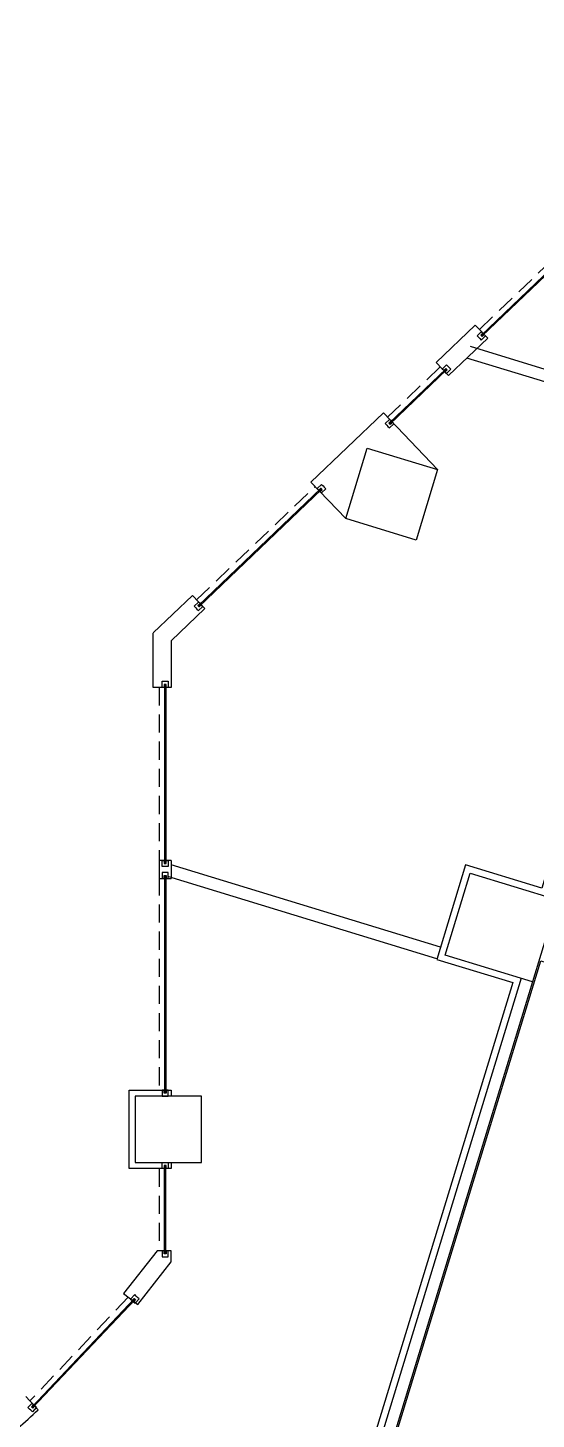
# Model space of a CAD drawing. Header units: millimetres. Extents: x -7616 to 421613, y 91067 to 341353.
# Drawn here: x 155569 to 163999, y 212313 to 235384 of the extents above; entities that cross this region are included whole.
import ezdxf

# ---------------------------------------------------------------- set-up
doc = ezdxf.new("R2010")
doc.units = ezdxf.units.MM
doc.header["$LTSCALE"] = 500
doc.header["$MEASUREMENT"] = 0
doc.linetypes.add('HOON1', pattern=[3, 2, -1])
doc.layers.add('e-plan', color=9, linetype='CONTINUOUS')

# ---------------------------------------------------------------- blocks, each defined once
blk = doc.blocks.new('1~2F TC-140305')
at = {"layer": 'e-plan', "ltscale": 0.5}
for points in [[(-253739, -29903), (-252573, -30260), (-252929, -31427), (-254096, -31070), (-253739, -29903)], [(-250997, -38752), (-252450, -38308), (-252035, -36950), (-250582, -37394), (-250997, -38752)]]:
    blk.add_lwpolyline(points, dxfattribs=at)
blk.add_lwpolyline([(-257590, -40650), (-257590, -41750), (-256490, -41750), (-256490, -40650)], close=True, dxfattribs=at)
blk = doc.blocks.new('1F 코어')
at = {"layer": 'e-plan'}
blk.add_blockref('1~2F TC-140305', (0, 0), dxfattribs=at)

msp = doc.modelspace()

# ---------------------------------------------------------------- linework, layer by layer
at = {"layer": 'e-plan', "linetype": 'HOON1', "ltscale": 0.3}
for p, q in [((163058, 230384), (168969, 236035)), ((161534, 228927), (162407, 229762)), ((158367, 225899), (160333, 227779)), ((157747, 224448), (157747, 217768)), ((157747, 216468), (157747, 215107)), ((157234, 214337), (155604, 212615))]:
    msp.add_line(p, q, dxfattribs=at)
at = {"layer": 'e-plan'}
for p, q in [((163084, 230284), (169067, 236004)), ((163098, 230270), (169081, 235990)), ((166500, 229000), (162907, 230098)), ((166442, 228809), (162849, 229907)), ((162505, 229731), (161560, 228827)), ((162519, 229717), (161573, 228813)), ((158393, 225800), (160431, 227749)), ((158406, 225785), (160445, 227734)), ((157837, 224498), (157837, 221529)), ((157857, 224498), (157857, 221529)), ((157747, 221579), (157747, 221279)), ((157947, 221579), (157747, 221579)), ((157947, 221579), (157947, 221279)), ((162411, 220138), (157947, 221503)), ((157747, 221279), (157947, 221279)), ((157837, 221329), (157837, 217718)), ((157857, 221329), (157857, 217718)), ((162352, 219947), (157888, 221312)), ((163749, 219625), (159910, 207068)), ((163940, 219566), (160058, 206868)), ((157837, 215057), (157837, 216518)), ((157857, 215057), (157857, 216518)), ((155634, 212514), (157337, 214314)), ((155648, 212501), (157351, 214300))]:
    msp.add_line(p, q, dxfattribs=at)
at = {"layer": 'e-plan', "ltscale": 0.5}
msp.add_line((155537, 212688), (155740, 212467), dxfattribs=at)
at = {"layer": 'e-plan'}
for points in [[(173171, 236592), (170511, 227889), (166532, 229105), (164091, 221120), (162829, 221506), (162349, 219938), (163612, 219552), (159829, 207178), (146247, 207178), (146247, 207786)], [(160059, 206768), (164077, 219911), (164431, 219803)], [(157947, 216568), (157947, 216468), (157247, 216468), (157247, 217768), (157947, 217768), (157947, 217668)]]:
    msp.add_lwpolyline(points, dxfattribs=at)
at = {"layer": 'e-plan', "ltscale": 0.5}
msp.add_lwpolyline([(162545, 229617), (163196, 230239), (162989, 230456), (162338, 229834)], close=True, dxfattribs=at)
at = {"layer": 'e-plan'}
for points in [[(163044, 230253), (163044, 230253), (163065, 230232), (163065, 230232), (163089, 230206), (163161, 230275), (163137, 230301), (163101, 230266), (163080, 230288), (163116, 230322), (163092, 230348), (163020, 230279)], [(162538, 229770), (162538, 229770), (162559, 229748), (162559, 229748), (162583, 229723), (162511, 229653), (162487, 229679), (162523, 229713), (162502, 229735), (162466, 229700), (162442, 229726), (162514, 229795)], [(161520, 228796), (161520, 228796), (161541, 228775), (161541, 228775), (161565, 228749), (161637, 228818), (161613, 228844), (161577, 228809), (161556, 228831), (161592, 228865), (161568, 228891), (161496, 228822)], [(160464, 227787), (160464, 227787), (160485, 227765), (160485, 227765), (160509, 227740), (160437, 227671), (160413, 227696), (160449, 227731), (160428, 227752), (160392, 227718), (160368, 227743), (160440, 227812)], [(158353, 225769), (158353, 225769), (158374, 225747), (158374, 225747), (158398, 225722), (158470, 225791), (158446, 225816), (158410, 225782), (158389, 225803), (158425, 225838), (158401, 225863), (158329, 225794)], [(157831, 224548), (157831, 224548), (157861, 224548), (157861, 224548), (157896, 224548), (157896, 224448), (157861, 224448), (157861, 224498), (157831, 224498), (157831, 224448), (157796, 224448), (157796, 224548)], [(157862, 221479), (157862, 221479), (157832, 221479), (157832, 221479), (157797, 221479), (157797, 221579), (157832, 221579), (157832, 221529), (157862, 221529), (157862, 221579), (157897, 221579), (157897, 221479)], [(157862, 221379), (157862, 221379), (157832, 221379), (157832, 221379), (157797, 221379), (157797, 221279), (157832, 221279), (157832, 221329), (157862, 221329), (157862, 221279), (157897, 221279), (157897, 221379)], [(157832, 217668), (157832, 217668), (157862, 217668), (157862, 217668), (157897, 217668), (157897, 217768), (157862, 217768), (157862, 217718), (157832, 217718), (157832, 217768), (157797, 217768), (157797, 217668)], [(157832, 216568), (157832, 216568), (157862, 216568), (157862, 216568), (157897, 216568), (157897, 216468), (157862, 216468), (157862, 216518), (157832, 216518), (157832, 216468), (157797, 216468), (157797, 216568)], [(157832, 215007), (157832, 215007), (157862, 215007), (157862, 215007), (157897, 215007), (157897, 215107), (157862, 215107), (157862, 215057), (157832, 215057), (157832, 215107), (157797, 215107), (157797, 215007)], [(157389, 214333), (157389, 214333), (157368, 214354), (157368, 214354), (157342, 214378), (157274, 214305), (157299, 214281), (157333, 214317), (157355, 214297), (157321, 214260), (157346, 214236), (157415, 214309)], [(155618, 212461), (155618, 212461), (155596, 212481), (155596, 212481), (155570, 212505), (155638, 212578), (155664, 212554), (155630, 212518), (155652, 212497), (155686, 212534), (155712, 212510), (155644, 212437)]]:
    msp.add_lwpolyline(points, close=True, dxfattribs=at)
at = {"layer": 'e-plan', "ltscale": 0.5}
for points in [[(160841, 227248), (160264, 227851), (161465, 228999), (162364, 228058)], [(157946, 225221), (158505, 225755), (158297, 225972), (157647, 225350)], [(157946, 225221), (157946, 224448), (157646, 224448), (157646, 225348)], [(157711, 215107), (157156, 214398), (157392, 214213), (157947, 214922), (157947, 215107), (157711, 215107)]]:
    msp.add_lwpolyline(points, dxfattribs=at)
msp.add_arc((143814, 225410), 17600, 309.6952, 312.6591, dxfattribs=at)

# ---------------------------------------------------------------- block references
at = {"layer": 'e-plan'}
msp.add_blockref('1F 코어', (414937, 258318), dxfattribs=at)

doc.saveas('drawing.dxf')
